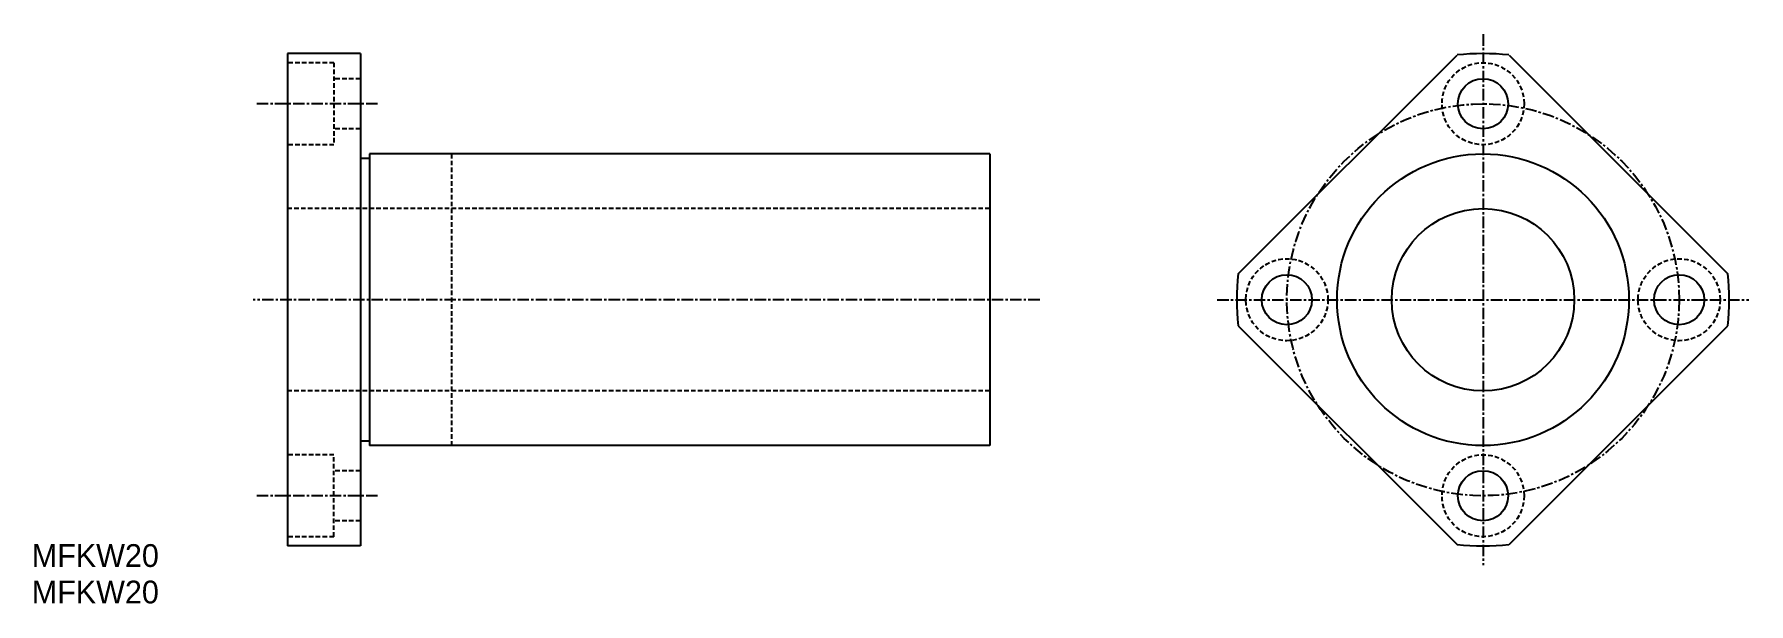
# Model space of a CAD drawing. Extents: x 10 to 198, y 10 to 72.
import ezdxf

# ---------------------------------------------------------------- set-up
doc = ezdxf.new("R2010")
doc.units = 0
doc.linetypes.add('CENTER', pattern=[2, 1.25, -0.25, 0.25, -0.25])
doc.linetypes.add('DASHED', pattern=[0.75, 0.5, -0.25])
doc.layers.get('0').update_dxf_attribs({"linetype": 'CONTINUOUS'})
doc.layers.add('CENTER', color=1, linetype='CENTER')

msp = doc.modelspace()

# ---------------------------------------------------------------- linework, layer by layer
at = {"color": 7, "linetype": 'CONTINUOUS'}
for p, q in [((38.02, 70.31), (38.02, 16.31)), ((46.02, 70.31), (38.02, 70.31)), ((46.02, 70.31), (46.02, 16.31)), ((142.24, 46.15), (166.24, 70.15)), ((171.94, 70.15), (195.94, 46.15)), ((47.02, 58.81), (46.02, 58.81)), ((115.02, 59.31), (47.02, 59.31)), ((47.02, 59.31), (47.02, 27.31)), ((115.02, 59.31), (115.02, 27.31)), ((142.24, 40.46), (166.24, 16.46)), ((171.94, 16.46), (195.94, 40.46)), ((47.02, 27.81), (46.02, 27.81)), ((115.02, 27.31), (47.02, 27.31)), ((46.02, 16.31), (38.02, 16.31))]:
    msp.add_line(p, q, dxfattribs=at)
at = {"color": 3, "linetype": 'DASHED'}
for p, q in [((43.12, 69.31), (38.02, 69.31)), ((43.12, 69.31), (43.12, 60.31)), ((46.02, 67.56), (43.12, 67.56)), ((46.02, 62.06), (43.12, 62.06)), ((43.12, 60.31), (38.02, 60.31)), ((56.02, 59.31), (56.02, 27.31)), ((115.02, 53.31), (38.02, 53.31)), ((115.02, 33.31), (38.02, 33.31)), ((43.12, 26.31), (38.02, 26.31)), ((43.12, 17.31), (43.12, 26.31)), ((46.02, 24.56), (43.12, 24.56)), ((46.02, 19.06), (43.12, 19.06)), ((43.12, 17.31), (38.02, 17.31))]:
    msp.add_line(p, q, dxfattribs=at)
for centre in [(169.09, 64.81), (147.59, 43.31), (190.59, 43.31), (169.09, 21.81)]:
    msp.add_circle(centre, 4.5, dxfattribs=at)
at = {"color": 7, "linetype": 'CONTINUOUS'}
for centre, radius in [((169.09, 64.81), 2.75), ((169.09, 43.31), 16), ((169.09, 43.31), 10), ((147.59, 43.31), 2.75), ((190.59, 43.31), 2.75), ((169.09, 21.81), 2.75)]:
    msp.add_circle(centre, radius, dxfattribs=at)
for start, end in [(83.9424, 96.0576), (173.9424, 186.0576), (353.9424, 6.0576), (263.9424, 276.0576)]:
    msp.add_arc((169.09, 43.31), 27, start, end, dxfattribs=at)
at = {"layer": 'CENTER', "color": 1, "linetype": 'CENTER'}
for p, q in [((169.09, 72.43), (169.09, 14.18)), ((47.91, 64.81), (34.54, 64.81)), ((120.49, 43.31), (34.28, 43.31)), ((139.96, 43.31), (198.22, 43.31)), ((47.91, 21.81), (34.54, 21.81))]:
    msp.add_line(p, q, dxfattribs=at)
msp.add_circle((169.09, 43.31), 21.5, dxfattribs=at)

# ---------------------------------------------------------------- texts
at = {"color": 7, "linetype": 'CONTINUOUS'}
for p in [(10, 14), (10, 10)]:
    msp.add_text('MFKW20', height=2.5, dxfattribs=at).set_placement(p)

doc.saveas('drawing.dxf')
